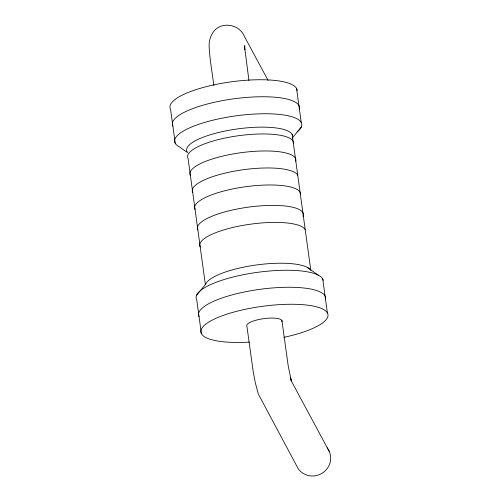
<?xml version="1.0" encoding="UTF-8"?>
<svg xmlns="http://www.w3.org/2000/svg" width="501" height="501" viewBox="0 0 501 501"><rect width="100%" height="100%" fill="white"/><g stroke="black" fill="none" stroke-linecap="round" stroke-linejoin="round"><path stroke-width="0.75" d="M244.795 45.322L244.776 49.637L244.526 46.311L248.934 80.504M244.313 47.526L244.632 46.054M292.208 138.157L301.32 126.972M196.636 295.208L205.748 284.023A53.457 14.291 -7.8 0 1 255.072 265.154A53.457 14.291 -7.8 0 1 309.693 269.043M187.675 152.686L179.608 147.018A64.147 17.153 -7.8 0 1 237.887 115.587A64.147 17.153 -7.8 0 1 297.112 131.882M307.176 267.321L318.348 275.162M268.116 80.448L244.369 36.354C239.34 23.948 220.741 20.804 213.038 32.427C209.756 37.199 208.61 43.036 209.268 48.747C210.051 61.078 212.311 73.246 213.827 85.496M329.332 451.589L291.939 382.15L290.474 377.804L291.288 380.973L288.244 366.087L281.9 320.477M296.561 88.445L301.233 122.469M322.732 278.963L327.403 312.981M292.133 134.406L310.827 270.484M205.397 284.7L188.063 158.504A53.457 14.291 -7.8 0 1 237.512 135.852A53.457 14.291 -7.8 0 1 293.548 143.405M175.225 143.223L170.547 109.199A64.147 17.153 -7.8 0 1 229.057 82.139A64.147 17.153 -7.8 0 1 297.143 90.631M201.396 333.735L196.724 299.717A64.147 17.153 -7.8 0 1 253.838 272.863A64.147 17.153 -7.8 0 1 323.245 280.397M192.735 192.522A53.457 14.291 -7.8 0 1 238.044 170.509A53.457 14.291 -7.8 0 1 297.744 175.231M190.399 175.513A53.457 14.291 -7.8 0 1 241.238 152.667A53.457 14.291 -7.8 0 1 295.753 161.19M195.071 209.531A53.457 14.291 -7.8 0 1 244.526 186.879A53.457 14.291 -7.8 0 1 300.556 194.438M197.876 229.946A53.457 14.291 -7.8 0 1 250.099 206.913A53.457 14.291 -7.8 0 1 302.955 216.407M187.124 151.697A53.457 14.291 -7.8 0 1 235.188 129.252A53.457 14.291 -7.8 0 1 292.597 135.846M172.889 126.208A64.147 17.153 -7.8 0 1 234.174 98.76A64.147 17.153 -7.8 0 1 299.266 109.18M200.212 246.955A53.457 14.291 -7.8 0 1 245.521 224.943A53.457 14.291 -7.8 0 1 305.222 229.658M199.06 316.726A64.147 17.153 -7.8 0 1 258.961 289.465A64.147 17.153 -7.8 0 1 325.612 298.922M249.429 342.083A64.147 17.153 -7.8 0 1 211.153 320.684A64.147 17.153 -7.8 0 1 314.96 306.424A64.147 17.153 -7.8 0 1 283.86 337.348M327.015 447.775A17.817 17.084 -28.3 0 1 321.886 473.389A17.817 17.084 -28.3 0 1 296.73 465.961L258.284 393.955L255.241 382.382L253.243 371.848L246.899 326.239A17.817 4.766 -7.8 0 1 264.309 318.567A17.817 4.766 -7.8 0 1 281.925 321.73"/></g></svg>
